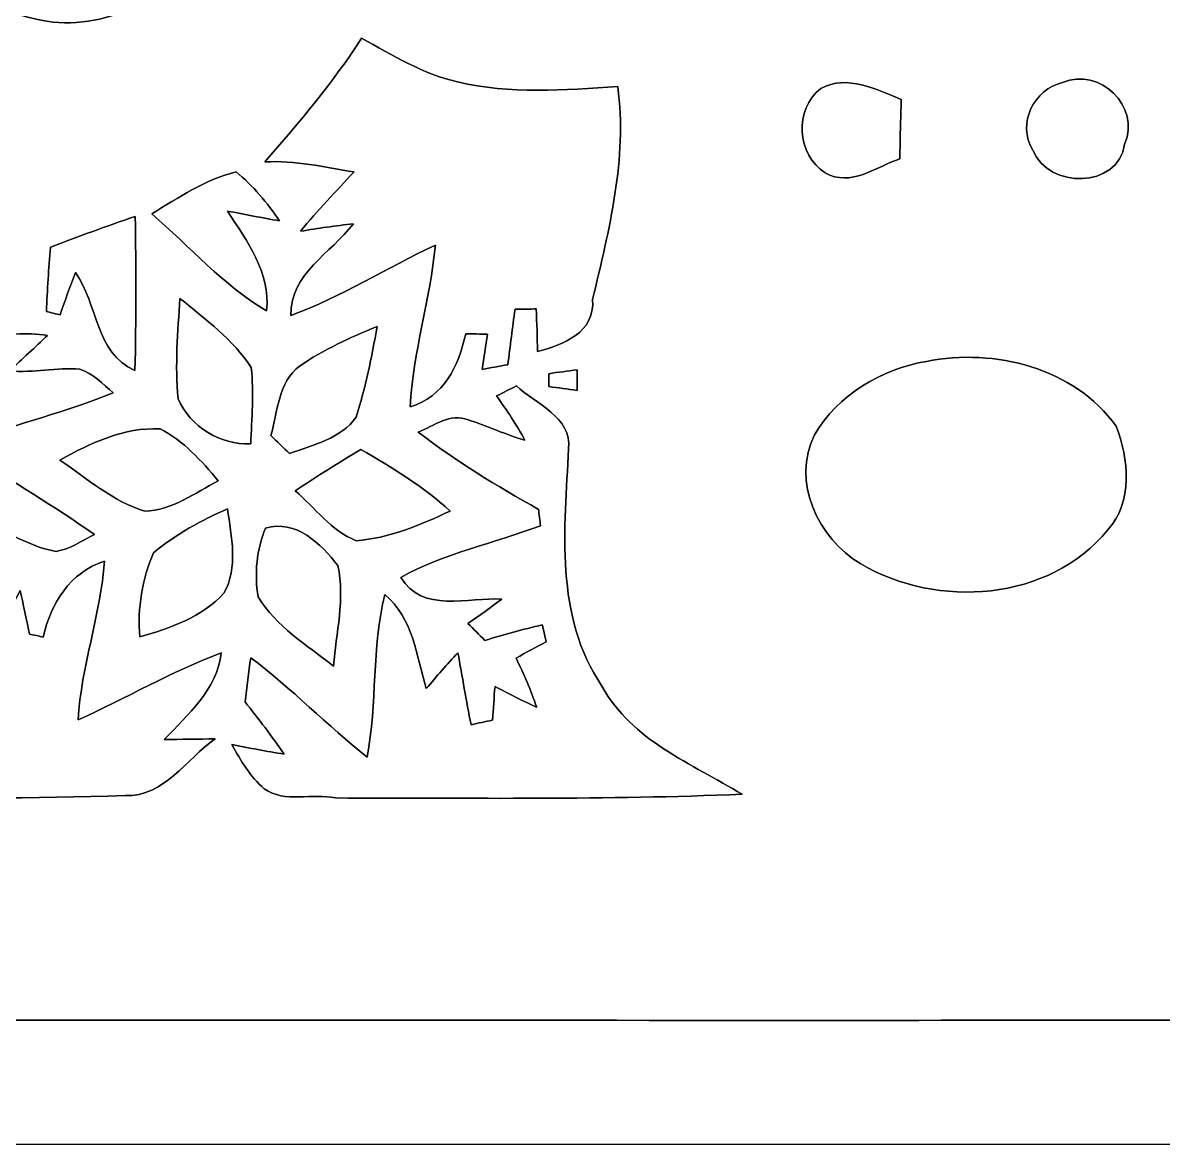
# Model space of a CAD drawing. Header units: centimetres. Extents: x -16.8 to 16.8, y -16.7 to 16.7.
# Drawn here: x 2.54 to 9.04, y -16.67 to -10.27 of the extents above; entities that cross this region are included whole.
import ezdxf

# ---------------------------------------------------------------- set-up
doc = ezdxf.new("R2010")
doc.units = ezdxf.units.CM
doc.header["$MEASUREMENT"] = 0
doc.layers.add('Layer 1', color=7, linetype='Continuous')

msp = doc.modelspace()

# ---------------------------------------------------------------- linework, layer by layer
at = {"layer": 'Layer 1', "color": 7}
for points, knots in [([(-16.77458, 16.66875), (-16.77458, 16.66875), (16.77458, 16.66875), (16.77458, 16.66875), (16.77458, 16.66875), (16.77458, 16.66875), (16.77458, -16.66875), (16.77458, -16.66875), (16.77458, -16.66875), (16.77458, -16.66875), (-16.77458, -16.66875), (-16.77458, -16.66875), (-16.77458, -16.66875), (-16.77458, -16.66875), (-16.77458, 16.66875), (-16.77458, 16.66875), (-16.77458, 16.66875), (-16.77458, 16.66875), (-16.77458, 16.66875), (-16.77458, 16.66875)], [0, 0, 0, 0, 0.1666667, 0.1666667, 0.1666667, 0.1666667, 0.3333333, 0.3333333, 0.3333333, 0.3333333, 0.5, 0.5, 0.5, 0.5, 0.6666667, 0.6666667, 0.6666667, 0.6666667, 1, 1, 1, 1]), ([(-16.06056, 15.74024), (-16.08032, 8.00664), (-16.06338, 0.2727), (-16.06903, -7.46125), (-16.06903, -7.46125), (-16.06162, -10.29264), (-16.0842, -13.12439), (-16.05774, -15.95543), (-16.05774, -15.95543), (-8.24159, -15.97342), (-0.42545, -15.9579), (7.39069, -15.96319), (7.39069, -15.96319), (10.10426, -15.95579), (12.81818, -15.97836), (15.53139, -15.95191), (15.53139, -15.95191), (15.5508, -8.21796), (15.53422, -0.48436), (15.53986, 7.24958), (15.53986, 7.24958), (15.53245, 10.08098), (15.55503, 12.91272), (15.52857, 15.74377), (15.52857, 15.74377), (5.41937, 15.76246), (-4.68983, 15.74518), (-14.79903, 15.75223), (-14.79903, 15.75223), (-15.21954, 15.75294), (-15.6404, 15.75223), (-16.06056, 15.74024)], [0, 0, 0, 0, 0.1111111, 0.1111111, 0.1111111, 0.1111111, 0.2222222, 0.2222222, 0.2222222, 0.2222222, 0.3333333, 0.3333333, 0.3333333, 0.3333333, 0.4444444, 0.4444444, 0.4444444, 0.4444444, 0.5555556, 0.5555556, 0.5555556, 0.5555556, 0.6666667, 0.6666667, 0.6666667, 0.6666667, 0.7777778, 0.7777778, 0.7777778, 0.7777778, 1, 1, 1, 1]), ([(-0.23954, -3.83399), (-0.09172, -4.04178), (0.00141, -4.28096), (0.11642, -4.50709), (0.11642, -4.50709), (0.38559, -5.04684), (0.64805, -5.59047), (0.93028, -6.12352), (0.93028, -6.12352), (1.33385, -6.10799), (1.73814, -6.08295), (2.14171, -6.11399), (2.14171, -6.11399), (2.19675, -5.92208), (2.25178, -5.73052), (2.29905, -5.53685), (2.29905, -5.53685), (2.6483, -5.54955), (3.01696, -5.44407), (3.3595, -5.52838), (3.3595, -5.52838), (3.46498, -5.7344), (3.50097, -5.97112), (3.57576, -6.19054), (3.57576, -6.19054), (3.68723, -6.16373), (3.79801, -6.13692), (3.91054, -6.11364), (3.91054, -6.11364), (3.93277, -6.31366), (3.91654, -6.52886), (4.00614, -6.71583), (4.00614, -6.71583), (4.13879, -7.0545), (4.39491, -7.3219), (4.566, -7.6394), (4.566, -7.6394), (4.64538, -7.78545), (4.66125, -7.99924), (4.5018, -8.0966), (4.5018, -8.0966), (4.19417, -8.28252), (3.73133, -8.35519), (3.64631, -8.77252), (3.64631, -8.77252), (3.36303, -8.77817), (3.03953, -8.75136), (2.80494, -8.94362), (2.80494, -8.94362), (2.58939, -9.05193), (2.54035, -9.31757), (2.58269, -9.53488), (2.58269, -9.53488), (2.76578, -9.43857), (2.92382, -9.26112), (3.15313, -9.29711), (3.15313, -9.29711), (3.34539, -9.34826), (3.47098, -9.5317), (3.5052, -9.71903), (3.5052, -9.71903), (3.4798, -10.09685), (3.05435, -10.30746), (2.71074, -10.27007), (2.71074, -10.27007), (2.18616, -10.20022), (1.76071, -9.80369), (1.50566, -9.35919), (1.50566, -9.35919), (1.16134, -8.79052), (0.9271, -8.16151), (0.72672, -7.53004), (0.72672, -7.53004), (0.87983, -7.55191), (1.02764, -7.59883), (1.17581, -7.64187), (1.17581, -7.64187), (1.18674, -7.62318), (1.20826, -7.58649), (1.21885, -7.56814), (1.21885, -7.56814), (0.81774, -7.00123), (0.49354, -6.38493), (0.12312, -5.79861), (0.12312, -5.79861), (-0.01552, -5.84059), (-0.15311, -5.88504), (-0.29281, -5.92243), (-0.29281, -5.92243), (-0.24553, -5.22711), (-0.28399, -4.52931), (-0.23954, -3.83399)], [0, 0, 0, 0, 0.0416667, 0.0416667, 0.0416667, 0.0416667, 0.0833333, 0.0833333, 0.0833333, 0.0833333, 0.125, 0.125, 0.125, 0.125, 0.1666667, 0.1666667, 0.1666667, 0.1666667, 0.2083333, 0.2083333, 0.2083333, 0.2083333, 0.25, 0.25, 0.25, 0.25, 0.2916667, 0.2916667, 0.2916667, 0.2916667, 0.3333333, 0.3333333, 0.3333333, 0.3333333, 0.375, 0.375, 0.375, 0.375, 0.4166667, 0.4166667, 0.4166667, 0.4166667, 0.4583333, 0.4583333, 0.4583333, 0.4583333, 0.5, 0.5, 0.5, 0.5, 0.5416667, 0.5416667, 0.5416667, 0.5416667, 0.5833333, 0.5833333, 0.5833333, 0.5833333, 0.625, 0.625, 0.625, 0.625, 0.6666667, 0.6666667, 0.6666667, 0.6666667, 0.7083333, 0.7083333, 0.7083333, 0.7083333, 0.75, 0.75, 0.75, 0.75, 0.7916667, 0.7916667, 0.7916667, 0.7916667, 0.8333333, 0.8333333, 0.8333333, 0.8333333, 0.875, 0.875, 0.875, 0.875, 0.9166667, 0.9166667, 0.9166667, 0.9166667, 1, 1, 1, 1]), ([(4.46864, -10.36285), (4.64467, -10.45739), (4.81789, -10.56746), (5.01579, -10.6112), (5.01579, -10.6112), (5.3146, -10.68317), (5.62469, -10.65671), (5.92843, -10.63837), (5.92843, -10.63837), (5.98346, -11.04794), (5.87904, -11.45575), (5.7852, -11.85192), (5.7852, -11.85192), (5.79861, -12.04489), (5.61587, -12.10804), (5.47158, -12.14967), (5.47158, -12.14967), (5.46947, -12.06818), (5.4677, -11.98739), (5.46312, -11.90625), (5.46312, -11.90625), (5.43313, -11.9066), (5.37281, -11.90696), (5.34282, -11.90731), (5.34282, -11.90731), (5.32871, -12.01244), (5.31495, -12.11756), (5.3019, -12.2241), (5.3019, -12.2241), (5.25286, -12.23292), (5.20382, -12.24174), (5.15479, -12.25056), (5.15479, -12.25056), (5.16572, -12.18353), (5.17666, -12.11651), (5.18548, -12.04948), (5.18548, -12.04948), (5.15479, -12.04912), (5.09305, -12.04877), (5.06201, -12.04842), (5.06201, -12.04842), (5.02003, -12.23327), (4.93854, -12.40684), (4.74451, -12.46399), (4.74451, -12.46399), (4.7625, -12.15178), (4.85951, -11.85228), (4.88879, -11.54148), (4.88879, -11.54148), (4.61222, -11.6713), (4.35292, -11.83781), (4.06506, -11.94364), (4.06506, -11.94364), (4.06224, -11.70164), (4.29295, -11.58946), (4.42172, -11.42083), (4.42172, -11.42083), (4.32082, -11.43106), (4.22063, -11.44693), (4.12044, -11.46281), (4.12044, -11.46281), (4.21534, -11.34428), (4.32294, -11.23703), (4.42524, -11.12485), (4.42524, -11.12485), (4.25626, -11.09733), (4.08834, -11.05711), (3.91654, -11.06805), (3.91654, -11.06805), (4.11268, -10.84262), (4.30601, -10.61402), (4.46864, -10.36285)], [0, 0, 0, 0, 0.0526316, 0.0526316, 0.0526316, 0.0526316, 0.1052632, 0.1052632, 0.1052632, 0.1052632, 0.1578947, 0.1578947, 0.1578947, 0.1578947, 0.2105263, 0.2105263, 0.2105263, 0.2105263, 0.2631579, 0.2631579, 0.2631579, 0.2631579, 0.3157895, 0.3157895, 0.3157895, 0.3157895, 0.3684211, 0.3684211, 0.3684211, 0.3684211, 0.4210526, 0.4210526, 0.4210526, 0.4210526, 0.4736842, 0.4736842, 0.4736842, 0.4736842, 0.5263158, 0.5263158, 0.5263158, 0.5263158, 0.5789474, 0.5789474, 0.5789474, 0.5789474, 0.6315789, 0.6315789, 0.6315789, 0.6315789, 0.6842105, 0.6842105, 0.6842105, 0.6842105, 0.7368421, 0.7368421, 0.7368421, 0.7368421, 0.7894737, 0.7894737, 0.7894737, 0.7894737, 0.8421053, 0.8421053, 0.8421053, 0.8421053, 0.8947368, 0.8947368, 0.8947368, 0.8947368, 1, 1, 1, 1]), ([(8.46349, -10.61473), (8.67481, -10.52513), (8.91081, -10.75126), (8.81733, -10.9668), (8.81733, -10.9668), (8.77993, -11.22186), (8.38412, -11.22292), (8.29381, -11.00137), (8.29381, -11.00137), (8.20244, -10.84404), (8.30121, -10.65389), (8.46349, -10.61473)], [0, 0, 0, 0, 0.25, 0.25, 0.25, 0.25, 0.5, 0.5, 0.5, 0.5, 1, 1, 1, 1]), ([(7.0866, -10.64895), (7.23336, -10.56746), (7.40339, -10.65424), (7.54415, -10.71174), (7.54415, -10.71174), (7.54027, -10.82393), (7.5378, -10.93646), (7.53604, -11.04935), (7.53604, -11.04935), (7.40269, -11.09662), (7.25417, -11.21339), (7.11059, -11.12943), (7.11059, -11.12943), (6.94831, -11.0303), (6.93208, -10.76537), (7.0866, -10.64895)], [0, 0, 0, 0, 0.2, 0.2, 0.2, 0.2, 0.4, 0.4, 0.4, 0.4, 0.6, 0.6, 0.6, 0.6, 1, 1, 1, 1]), ([(3.27342, -11.36403), (3.42477, -11.27019), (3.57858, -11.16753), (3.7532, -11.12485), (3.7532, -11.12485), (3.84986, -11.20281), (3.9303, -11.30088), (4.0005, -11.40354), (4.0005, -11.40354), (3.90102, -11.38731), (3.80259, -11.3665), (3.70381, -11.34816), (3.70381, -11.34816), (3.816, -11.52243), (3.94935, -11.69282), (3.92712, -11.91719), (3.92712, -11.91719), (3.67912, -11.77149), (3.48897, -11.5503), (3.27342, -11.36403)], [0, 0, 0, 0, 0.1666667, 0.1666667, 0.1666667, 0.1666667, 0.3333333, 0.3333333, 0.3333333, 0.3333333, 0.5, 0.5, 0.5, 0.5, 0.6666667, 0.6666667, 0.6666667, 0.6666667, 1, 1, 1, 1]), ([(2.69522, -11.55312), (2.85538, -11.49244), (3.01625, -11.43388), (3.17818, -11.37849), (3.17818, -11.37849), (3.18311, -11.67095), (3.18347, -11.96446), (3.17676, -12.25726), (3.17676, -12.25726), (2.94852, -12.15531), (2.96686, -11.8805), (2.8381, -11.69882), (2.8381, -11.69882), (2.80705, -11.77819), (2.77777, -11.85862), (2.75061, -11.93976), (2.75061, -11.93976), (2.73085, -11.93518), (2.69205, -11.92565), (2.67229, -11.92107), (2.67229, -11.92107), (2.67723, -11.7983), (2.68499, -11.67553), (2.69522, -11.55312)], [0, 0, 0, 0, 0.1428571, 0.1428571, 0.1428571, 0.1428571, 0.2857143, 0.2857143, 0.2857143, 0.2857143, 0.4285714, 0.4285714, 0.4285714, 0.4285714, 0.5714286, 0.5714286, 0.5714286, 0.5714286, 0.7142857, 0.7142857, 0.7142857, 0.7142857, 1, 1, 1, 1]), ([(2.20204, -11.938), (2.26025, -11.87979), (2.33856, -11.85298), (2.41441, -11.82723), (2.41441, -11.82723), (2.36926, -11.89143), (2.32022, -11.95246), (2.27083, -12.01349), (2.27083, -12.01349), (2.28141, -12.02796), (2.30258, -12.05653), (2.31316, -12.071), (2.31316, -12.071), (2.43381, -12.05089), (2.55658, -12.03713), (2.67829, -12.05689), (2.67829, -12.05689), (2.60738, -12.12497), (2.534, -12.19059), (2.4638, -12.25938), (2.4638, -12.25938), (2.59715, -12.27102), (2.73015, -12.23963), (2.86314, -12.2495), (2.86314, -12.2495), (2.93829, -12.27384), (2.99367, -12.33452), (3.05294, -12.38426), (3.05294, -12.38426), (2.78765, -12.48939), (2.51213, -12.56559), (2.23979, -12.64885), (2.23979, -12.64885), (2.24049, -12.67354), (2.24226, -12.72293), (2.24331, -12.74727), (2.24331, -12.74727), (2.48214, -12.88732), (2.7178, -13.03338), (2.94534, -13.19142), (2.94534, -13.19142), (2.87549, -13.22881), (2.80705, -13.27467), (2.72768, -13.28914), (2.72768, -13.28914), (2.59644, -13.26656), (2.48003, -13.19177), (2.3555, -13.14944), (2.3555, -13.14944), (2.39289, -13.24822), (2.44228, -13.3417), (2.48849, -13.43731), (2.48849, -13.43731), (2.34703, -13.39286), (2.21333, -13.33147), (2.07716, -13.27467), (2.07716, -13.27467), (2.06516, -13.29831), (2.04152, -13.34594), (2.02953, -13.36992), (2.02953, -13.36992), (2.07327, -13.40167), (2.11702, -13.43307), (2.16147, -13.46518), (2.16147, -13.46518), (2.10644, -13.54314), (2.05176, -13.62216), (2.01436, -13.71071), (2.01436, -13.71071), (2.09762, -13.71106), (2.18017, -13.6973), (2.26236, -13.68425), (2.26236, -13.68425), (2.26095, -13.75022), (2.2606, -13.81654), (2.26166, -13.88322), (2.26166, -13.88322), (2.28706, -13.8811), (2.33821, -13.87616), (2.36361, -13.87404), (2.36361, -13.87404), (2.40736, -13.74916), (2.45745, -13.62675), (2.52271, -13.51174), (2.52271, -13.51174), (2.53612, -13.57383), (2.56293, -13.69766), (2.57598, -13.75974), (2.57598, -13.75974), (2.59539, -13.76398), (2.63419, -13.7728), (2.65359, -13.77703), (2.65359, -13.77703), (2.69663, -13.583), (2.8067, -13.41014), (3.00249, -13.34347), (3.00249, -13.34347), (2.98168, -13.65003), (2.8702, -13.94248), (2.85256, -14.24905), (2.85256, -14.24905), (3.12667, -14.12593), (3.38667, -13.97247), (3.66889, -13.86734), (3.66889, -13.86734), (3.64314, -14.07971), (3.48051, -14.21624), (3.34327, -14.36123), (3.34327, -14.36123), (3.43994, -14.36088), (3.5366, -14.35841), (3.63326, -14.35735), (3.63326, -14.35735), (3.46992, -14.472), (3.34504, -14.68896), (3.12032, -14.68085), (3.12032, -14.68085), (2.07963, -14.71189), (1.03717, -14.69108), (-0.00388, -14.68543), (-0.00388, -14.68543), (-0.01341, -14.33548), (-0.03351, -13.98693), (-0.03246, -13.63698), (-0.03246, -13.63698), (-0.03528, -13.50963), (0.11712, -13.46376), (0.18979, -13.3858), (0.18979, -13.3858), (0.58208, -13.10322), (0.98249, -12.83088), (1.39594, -12.58041), (1.39594, -12.58041), (1.69228, -12.40296), (1.93816, -12.15743), (2.20204, -11.938)], [0, 0, 0, 0, 0.0285714, 0.0285714, 0.0285714, 0.0285714, 0.0571429, 0.0571429, 0.0571429, 0.0571429, 0.0857143, 0.0857143, 0.0857143, 0.0857143, 0.1142857, 0.1142857, 0.1142857, 0.1142857, 0.1428571, 0.1428571, 0.1428571, 0.1428571, 0.1714286, 0.1714286, 0.1714286, 0.1714286, 0.2, 0.2, 0.2, 0.2, 0.2285714, 0.2285714, 0.2285714, 0.2285714, 0.2571429, 0.2571429, 0.2571429, 0.2571429, 0.2857143, 0.2857143, 0.2857143, 0.2857143, 0.3142857, 0.3142857, 0.3142857, 0.3142857, 0.3428571, 0.3428571, 0.3428571, 0.3428571, 0.3714286, 0.3714286, 0.3714286, 0.3714286, 0.4, 0.4, 0.4, 0.4, 0.4285714, 0.4285714, 0.4285714, 0.4285714, 0.4571429, 0.4571429, 0.4571429, 0.4571429, 0.4857143, 0.4857143, 0.4857143, 0.4857143, 0.5142857, 0.5142857, 0.5142857, 0.5142857, 0.5428571, 0.5428571, 0.5428571, 0.5428571, 0.5714286, 0.5714286, 0.5714286, 0.5714286, 0.6, 0.6, 0.6, 0.6, 0.6285714, 0.6285714, 0.6285714, 0.6285714, 0.6571429, 0.6571429, 0.6571429, 0.6571429, 0.6857143, 0.6857143, 0.6857143, 0.6857143, 0.7142857, 0.7142857, 0.7142857, 0.7142857, 0.7428571, 0.7428571, 0.7428571, 0.7428571, 0.7714286, 0.7714286, 0.7714286, 0.7714286, 0.8, 0.8, 0.8, 0.8, 0.8285714, 0.8285714, 0.8285714, 0.8285714, 0.8571429, 0.8571429, 0.8571429, 0.8571429, 0.8857143, 0.8857143, 0.8857143, 0.8857143, 0.9142857, 0.9142857, 0.9142857, 0.9142857, 0.9428571, 0.9428571, 0.9428571, 0.9428571, 1, 1, 1, 1]), ([(3.43323, -11.84592), (3.57858, -11.96481), (3.73592, -12.08193), (3.83963, -12.24068), (3.83963, -12.24068), (3.8548, -12.38603), (3.8421, -12.52996), (3.83646, -12.67601), (3.83646, -12.67601), (3.66183, -12.68024), (3.4925, -12.5797), (3.42265, -12.41848), (3.42265, -12.41848), (3.40431, -12.22693), (3.42053, -12.03572), (3.43323, -11.84592)], [0, 0, 0, 0, 0.2, 0.2, 0.2, 0.2, 0.4, 0.4, 0.4, 0.4, 0.6, 0.6, 0.6, 0.6, 1, 1, 1, 1]), ([(4.1148, -12.23222), (4.25132, -12.13873), (4.40337, -12.06853), (4.55648, -12.00679), (4.55648, -12.00679), (4.52684, -12.18106), (4.48945, -12.35357), (4.4383, -12.52291), (4.4383, -12.52291), (4.35116, -12.64567), (4.19135, -12.68024), (4.058, -12.73104), (4.058, -12.73104), (4.02237, -12.69612), (3.98709, -12.6619), (3.95182, -12.62803), (3.95182, -12.62803), (3.99097, -12.49504), (3.99168, -12.32288), (4.1148, -12.23222)], [0, 0, 0, 0, 0.1666667, 0.1666667, 0.1666667, 0.1666667, 0.3333333, 0.3333333, 0.3333333, 0.3333333, 0.5, 0.5, 0.5, 0.5, 0.6666667, 0.6666667, 0.6666667, 0.6666667, 1, 1, 1, 1]), ([(7.68773, -12.20505), (8.07755, -12.12815), (8.52981, -12.24068), (8.76864, -12.57476), (8.76864, -12.57476), (8.84132, -12.75962), (8.86601, -13.00727), (8.72067, -13.16637), (8.72067, -13.16637), (8.38835, -13.57454), (7.74982, -13.61757), (7.31308, -13.35934), (7.31308, -13.35934), (7.06967, -13.21506), (6.91727, -12.88874), (7.04956, -12.62309), (7.04956, -12.62309), (7.1822, -12.39732), (7.43232, -12.24774), (7.68773, -12.20505)], [0, 0, 0, 0, 0.1666667, 0.1666667, 0.1666667, 0.1666667, 0.3333333, 0.3333333, 0.3333333, 0.3333333, 0.5, 0.5, 0.5, 0.5, 0.6666667, 0.6666667, 0.6666667, 0.6666667, 1, 1, 1, 1]), ([(5.53508, -12.27526), (5.58835, -12.26714), (5.64233, -12.26009), (5.6963, -12.25338), (5.6963, -12.25338), (5.6963, -12.28266), (5.6963, -12.34123), (5.6963, -12.37051), (5.6963, -12.37051), (5.64233, -12.3631), (5.58835, -12.35604), (5.53508, -12.34863), (5.53508, -12.34863), (5.53508, -12.33029), (5.53508, -12.2936), (5.53508, -12.27526)], [0, 0, 0, 0, 0.2, 0.2, 0.2, 0.2, 0.4, 0.4, 0.4, 0.4, 0.6, 0.6, 0.6, 0.6, 1, 1, 1, 1]), ([(5.23804, -12.40226), (5.27579, -12.3825), (5.31354, -12.36345), (5.35129, -12.34475), (5.35129, -12.34475), (5.45818, -12.446), (5.66843, -12.52149), (5.64832, -12.70388), (5.64832, -12.70388), (5.62469, -13.15508), (5.56789, -13.66238), (5.83847, -14.05714), (5.83847, -14.05714), (6.00922, -14.36934), (6.34929, -14.49811), (6.63681, -14.67344), (6.63681, -14.67344), (5.86493, -14.70519), (5.09235, -14.69531), (4.32047, -14.69461), (4.32047, -14.69461), (4.19029, -14.66427), (4.02908, -14.72671), (3.91407, -14.64169), (3.91407, -14.64169), (3.83328, -14.57396), (3.78001, -14.48047), (3.72851, -14.39051), (3.72851, -14.39051), (3.82764, -14.40921), (3.92677, -14.42896), (4.02696, -14.44413), (4.02696, -14.44413), (3.95676, -14.34183), (3.88056, -14.24376), (3.80436, -14.14674), (3.80436, -14.14674), (3.81388, -14.06243), (3.82482, -13.97882), (3.83646, -13.89556), (3.83646, -13.89556), (4.07035, -14.06913), (4.27143, -14.28186), (4.50074, -14.46142), (4.50074, -14.46142), (4.55718, -14.15486), (4.52649, -13.83771), (4.60057, -13.53432), (4.60057, -13.53432), (4.76215, -13.66802), (4.78084, -13.8811), (4.83694, -14.07089), (4.83694, -14.07089), (4.89656, -14.0021), (4.95406, -13.93155), (5.01756, -13.86628), (5.01756, -13.86628), (5.04155, -14.0014), (5.06554, -14.14039), (5.09199, -14.27656), (5.09199, -14.27656), (5.13292, -14.26774), (5.17384, -14.25893), (5.21547, -14.25081), (5.21547, -14.25081), (5.21899, -14.18625), (5.22323, -14.12205), (5.22887, -14.05819), (5.22887, -14.05819), (5.30684, -14.09982), (5.38551, -14.14039), (5.46629, -14.17708), (5.46629, -14.17708), (5.43348, -14.08112), (5.39397, -13.98764), (5.34882, -13.89733), (5.34882, -13.89733), (5.40561, -13.86522), (5.46276, -13.83418), (5.52027, -13.80349), (5.52027, -13.80349), (5.51462, -13.7795), (5.50369, -13.73152), (5.49839, -13.70753), (5.49839, -13.70753), (5.38833, -13.73329), (5.27932, -13.76327), (5.17102, -13.79643), (5.17102, -13.79643), (5.13856, -13.76362), (5.10646, -13.73117), (5.07436, -13.69907), (5.07436, -13.69907), (5.13997, -13.65462), (5.20453, -13.60876), (5.26732, -13.56007), (5.26732, -13.56007), (5.08212, -13.54914), (4.80977, -13.64297), (4.6923, -13.4366), (4.6923, -13.4366), (4.94065, -13.29902), (5.22393, -13.24187), (5.48781, -13.14203), (5.48781, -13.14203), (5.48499, -13.11875), (5.4797, -13.07218), (5.47687, -13.0489), (5.47687, -13.0489), (5.23981, -12.91555), (5.00592, -12.77549), (4.79143, -12.60828), (4.79143, -12.60828), (4.88068, -12.57265), (4.97558, -12.49751), (5.07647, -12.53807), (5.07647, -12.53807), (5.18442, -12.57547), (5.28955, -12.62204), (5.39962, -12.6552), (5.39962, -12.6552), (5.35164, -12.567), (5.29625, -12.48375), (5.23804, -12.40226)], [0, 0, 0, 0, 0.03125, 0.03125, 0.03125, 0.03125, 0.0625, 0.0625, 0.0625, 0.0625, 0.09375, 0.09375, 0.09375, 0.09375, 0.125, 0.125, 0.125, 0.125, 0.15625, 0.15625, 0.15625, 0.15625, 0.1875, 0.1875, 0.1875, 0.1875, 0.21875, 0.21875, 0.21875, 0.21875, 0.25, 0.25, 0.25, 0.25, 0.28125, 0.28125, 0.28125, 0.28125, 0.3125, 0.3125, 0.3125, 0.3125, 0.34375, 0.34375, 0.34375, 0.34375, 0.375, 0.375, 0.375, 0.375, 0.40625, 0.40625, 0.40625, 0.40625, 0.4375, 0.4375, 0.4375, 0.4375, 0.46875, 0.46875, 0.46875, 0.46875, 0.5, 0.5, 0.5, 0.5, 0.53125, 0.53125, 0.53125, 0.53125, 0.5625, 0.5625, 0.5625, 0.5625, 0.59375, 0.59375, 0.59375, 0.59375, 0.625, 0.625, 0.625, 0.625, 0.65625, 0.65625, 0.65625, 0.65625, 0.6875, 0.6875, 0.6875, 0.6875, 0.71875, 0.71875, 0.71875, 0.71875, 0.75, 0.75, 0.75, 0.75, 0.78125, 0.78125, 0.78125, 0.78125, 0.8125, 0.8125, 0.8125, 0.8125, 0.84375, 0.84375, 0.84375, 0.84375, 0.875, 0.875, 0.875, 0.875, 0.90625, 0.90625, 0.90625, 0.90625, 0.9375, 0.9375, 0.9375, 0.9375, 1, 1, 1, 1]), ([(2.74884, -12.76773), (2.92417, -12.66966), (3.11467, -12.58076), (3.32105, -12.58958), (3.32105, -12.58958), (3.45299, -12.65802), (3.556, -12.77267), (3.65125, -12.88556), (3.65125, -12.88556), (3.51966, -12.95682), (3.38702, -13.05313), (3.23321, -13.05948), (3.23321, -13.05948), (3.05188, -13.00339), (2.90371, -12.87357), (2.74884, -12.76773)], [0, 0, 0, 0, 0.2, 0.2, 0.2, 0.2, 0.4, 0.4, 0.4, 0.4, 0.6, 0.6, 0.6, 0.6, 1, 1, 1, 1]), ([(4.09011, -12.94236), (4.21287, -12.86087), (4.33846, -12.78361), (4.4644, -12.7067), (4.4644, -12.7067), (4.6422, -12.81077), (4.82, -12.91908), (4.97381, -13.05842), (4.97381, -13.05842), (4.80413, -13.13674), (4.62492, -13.21435), (4.43724, -13.2274), (4.43724, -13.2274), (4.29613, -13.17096), (4.20158, -13.04008), (4.09011, -12.94236)], [0, 0, 0, 0, 0.2, 0.2, 0.2, 0.2, 0.4, 0.4, 0.4, 0.4, 0.6, 0.6, 0.6, 0.6, 1, 1, 1, 1]), ([(3.28224, -13.29619), (3.40889, -13.19107), (3.55459, -13.11204), (3.70452, -13.04572), (3.70452, -13.04572), (3.72639, -13.20236), (3.76626, -13.38262), (3.68371, -13.52621), (3.68371, -13.52621), (3.56164, -13.66273), (3.37573, -13.72764), (3.20393, -13.77562), (3.20393, -13.77562), (3.18946, -13.61299), (3.21945, -13.44612), (3.28224, -13.29619)], [0, 0, 0, 0, 0.2, 0.2, 0.2, 0.2, 0.4, 0.4, 0.4, 0.4, 0.6, 0.6, 0.6, 0.6, 1, 1, 1, 1]), ([(3.92042, -13.15614), (4.09504, -13.10534), (4.23616, -13.24398), (4.33352, -13.36957), (4.33352, -13.36957), (4.37444, -13.55866), (4.32294, -13.75269), (4.30883, -13.94319), (4.30883, -13.94319), (4.15819, -13.82183), (3.97969, -13.71776), (3.87879, -13.54772), (3.87879, -13.54772), (3.85692, -13.41543), (3.86962, -13.27926), (3.92042, -13.15614)], [0, 0, 0, 0, 0.2, 0.2, 0.2, 0.2, 0.4, 0.4, 0.4, 0.4, 0.6, 0.6, 0.6, 0.6, 1, 1, 1, 1])]:
    msp.add_open_spline(points, degree=3, knots=knots, dxfattribs=at)
at = {"layer": 'Layer 1', "color": 250}
for points, knots in [([(-16.06056, 15.74024), (-15.6404, 15.75223), (-15.21954, 15.75294), (-14.79903, 15.75223), (-14.79903, 15.75223), (-4.68983, 15.74518), (5.41937, 15.76246), (15.52857, 15.74377), (15.52857, 15.74377), (15.55503, 12.91272), (15.53245, 10.08098), (15.53986, 7.24958), (15.53986, 7.24958), (15.53422, -0.48436), (15.5508, -8.21796), (15.53139, -15.95191), (15.53139, -15.95191), (12.81818, -15.97836), (10.10426, -15.95579), (7.39069, -15.96319), (7.39069, -15.96319), (-0.42545, -15.9579), (-8.24159, -15.97342), (-16.05774, -15.95543), (-16.05774, -15.95543), (-16.0842, -13.12439), (-16.06162, -10.29264), (-16.06903, -7.46125), (-16.06903, -7.46125), (-16.06338, 0.2727), (-16.08032, 8.00664), (-16.06056, 15.74024), (-16.06056, 15.74024), (-16.06056, 15.74024), (-16.06056, 15.74024), (-16.06056, 15.74024)], [0, 0, 0, 0, 0.1, 0.1, 0.1, 0.1, 0.2, 0.2, 0.2, 0.2, 0.3, 0.3, 0.3, 0.3, 0.4, 0.4, 0.4, 0.4, 0.5, 0.5, 0.5, 0.5, 0.6, 0.6, 0.6, 0.6, 0.7, 0.7, 0.7, 0.7, 0.8, 0.8, 0.8, 0.8, 1, 1, 1, 1]), ([(-0.23954, -3.83399), (-0.28399, -4.52931), (-0.24553, -5.22711), (-0.29281, -5.92243), (-0.29281, -5.92243), (-0.15311, -5.88504), (-0.01552, -5.84059), (0.12312, -5.79861), (0.12312, -5.79861), (0.49354, -6.38493), (0.81774, -7.00123), (1.21885, -7.56814), (1.21885, -7.56814), (1.20826, -7.58649), (1.18674, -7.62318), (1.17581, -7.64187), (1.17581, -7.64187), (1.02764, -7.59883), (0.87983, -7.55191), (0.72672, -7.53004), (0.72672, -7.53004), (0.9271, -8.16151), (1.16134, -8.79052), (1.50566, -9.35919), (1.50566, -9.35919), (1.76071, -9.80369), (2.18616, -10.20022), (2.71074, -10.27007), (2.71074, -10.27007), (3.05435, -10.30746), (3.4798, -10.09685), (3.5052, -9.71903), (3.5052, -9.71903), (3.47098, -9.5317), (3.34539, -9.34826), (3.15313, -9.29711), (3.15313, -9.29711), (2.92382, -9.26112), (2.76578, -9.43857), (2.58269, -9.53488), (2.58269, -9.53488), (2.54035, -9.31757), (2.58939, -9.05193), (2.80494, -8.94362), (2.80494, -8.94362), (3.03953, -8.75136), (3.36303, -8.77817), (3.64631, -8.77252), (3.64631, -8.77252), (3.73133, -8.35519), (4.19417, -8.28252), (4.5018, -8.0966), (4.5018, -8.0966), (4.66125, -7.99924), (4.64538, -7.78545), (4.566, -7.6394), (4.566, -7.6394), (4.39491, -7.3219), (4.13879, -7.0545), (4.00614, -6.71583), (4.00614, -6.71583), (3.91654, -6.52886), (3.93277, -6.31366), (3.91054, -6.11364), (3.91054, -6.11364), (3.79801, -6.13692), (3.68723, -6.16373), (3.57576, -6.19054), (3.57576, -6.19054), (3.50097, -5.97112), (3.46498, -5.7344), (3.3595, -5.52838), (3.3595, -5.52838), (3.01696, -5.44407), (2.6483, -5.54955), (2.29905, -5.53685), (2.29905, -5.53685), (2.25178, -5.73052), (2.19675, -5.92208), (2.14171, -6.11399), (2.14171, -6.11399), (1.73814, -6.08295), (1.33385, -6.10799), (0.93028, -6.12352), (0.93028, -6.12352), (0.64805, -5.59047), (0.38559, -5.04684), (0.11642, -4.50709), (0.11642, -4.50709), (0.00141, -4.28096), (-0.09172, -4.04178), (-0.23954, -3.83399), (-0.23954, -3.83399), (-0.23954, -3.83399), (-0.23954, -3.83399), (-0.23954, -3.83399)], [0, 0, 0, 0, 0.04, 0.04, 0.04, 0.04, 0.08, 0.08, 0.08, 0.08, 0.12, 0.12, 0.12, 0.12, 0.16, 0.16, 0.16, 0.16, 0.2, 0.2, 0.2, 0.2, 0.24, 0.24, 0.24, 0.24, 0.28, 0.28, 0.28, 0.28, 0.32, 0.32, 0.32, 0.32, 0.36, 0.36, 0.36, 0.36, 0.4, 0.4, 0.4, 0.4, 0.44, 0.44, 0.44, 0.44, 0.48, 0.48, 0.48, 0.48, 0.52, 0.52, 0.52, 0.52, 0.56, 0.56, 0.56, 0.56, 0.6, 0.6, 0.6, 0.6, 0.64, 0.64, 0.64, 0.64, 0.68, 0.68, 0.68, 0.68, 0.72, 0.72, 0.72, 0.72, 0.76, 0.76, 0.76, 0.76, 0.8, 0.8, 0.8, 0.8, 0.84, 0.84, 0.84, 0.84, 0.88, 0.88, 0.88, 0.88, 0.92, 0.92, 0.92, 0.92, 1, 1, 1, 1]), ([(4.46864, -10.36285), (4.30601, -10.61402), (4.11268, -10.84262), (3.91654, -11.06805), (3.91654, -11.06805), (4.08834, -11.05711), (4.25626, -11.09733), (4.42524, -11.12485), (4.42524, -11.12485), (4.32294, -11.23703), (4.21534, -11.34428), (4.12044, -11.46281), (4.12044, -11.46281), (4.22063, -11.44693), (4.32082, -11.43106), (4.42172, -11.42083), (4.42172, -11.42083), (4.29295, -11.58946), (4.06224, -11.70164), (4.06506, -11.94364), (4.06506, -11.94364), (4.35292, -11.83781), (4.61222, -11.6713), (4.88879, -11.54148), (4.88879, -11.54148), (4.85951, -11.85228), (4.7625, -12.15178), (4.74451, -12.46399), (4.74451, -12.46399), (4.93854, -12.40684), (5.02003, -12.23327), (5.06201, -12.04842), (5.06201, -12.04842), (5.09305, -12.04877), (5.15479, -12.04912), (5.18548, -12.04948), (5.18548, -12.04948), (5.17666, -12.11651), (5.16572, -12.18353), (5.15479, -12.25056), (5.15479, -12.25056), (5.20382, -12.24174), (5.25286, -12.23292), (5.3019, -12.2241), (5.3019, -12.2241), (5.31495, -12.11756), (5.32871, -12.01244), (5.34282, -11.90731), (5.34282, -11.90731), (5.37281, -11.90696), (5.43313, -11.9066), (5.46312, -11.90625), (5.46312, -11.90625), (5.4677, -11.98739), (5.46947, -12.06818), (5.47158, -12.14967), (5.47158, -12.14967), (5.61587, -12.10804), (5.79861, -12.04489), (5.7852, -11.85192), (5.7852, -11.85192), (5.87904, -11.45575), (5.98346, -11.04794), (5.92843, -10.63837), (5.92843, -10.63837), (5.62469, -10.65671), (5.3146, -10.68317), (5.01579, -10.6112), (5.01579, -10.6112), (4.81789, -10.56746), (4.64467, -10.45739), (4.46864, -10.36285), (4.46864, -10.36285), (4.46864, -10.36285), (4.46864, -10.36285), (4.46864, -10.36285)], [0, 0, 0, 0, 0.05, 0.05, 0.05, 0.05, 0.1, 0.1, 0.1, 0.1, 0.15, 0.15, 0.15, 0.15, 0.2, 0.2, 0.2, 0.2, 0.25, 0.25, 0.25, 0.25, 0.3, 0.3, 0.3, 0.3, 0.35, 0.35, 0.35, 0.35, 0.4, 0.4, 0.4, 0.4, 0.45, 0.45, 0.45, 0.45, 0.5, 0.5, 0.5, 0.5, 0.55, 0.55, 0.55, 0.55, 0.6, 0.6, 0.6, 0.6, 0.65, 0.65, 0.65, 0.65, 0.7, 0.7, 0.7, 0.7, 0.75, 0.75, 0.75, 0.75, 0.8, 0.8, 0.8, 0.8, 0.85, 0.85, 0.85, 0.85, 0.9, 0.9, 0.9, 0.9, 1, 1, 1, 1]), ([(8.46349, -10.61473), (8.30121, -10.65389), (8.20244, -10.84404), (8.29381, -11.00137), (8.29381, -11.00137), (8.38412, -11.22292), (8.77993, -11.22186), (8.81733, -10.9668), (8.81733, -10.9668), (8.91081, -10.75126), (8.67481, -10.52513), (8.46349, -10.61473), (8.46349, -10.61473), (8.46349, -10.61473), (8.46349, -10.61473), (8.46349, -10.61473)], [0, 0, 0, 0, 0.2, 0.2, 0.2, 0.2, 0.4, 0.4, 0.4, 0.4, 0.6, 0.6, 0.6, 0.6, 1, 1, 1, 1]), ([(7.0866, -10.64895), (6.93208, -10.76537), (6.94831, -11.0303), (7.11059, -11.12943), (7.11059, -11.12943), (7.25417, -11.21339), (7.40269, -11.09662), (7.53604, -11.04935), (7.53604, -11.04935), (7.5378, -10.93646), (7.54027, -10.82393), (7.54415, -10.71174), (7.54415, -10.71174), (7.40339, -10.65424), (7.23336, -10.56746), (7.0866, -10.64895), (7.0866, -10.64895), (7.0866, -10.64895), (7.0866, -10.64895), (7.0866, -10.64895)], [0, 0, 0, 0, 0.1666667, 0.1666667, 0.1666667, 0.1666667, 0.3333333, 0.3333333, 0.3333333, 0.3333333, 0.5, 0.5, 0.5, 0.5, 0.6666667, 0.6666667, 0.6666667, 0.6666667, 1, 1, 1, 1]), ([(3.27342, -11.36403), (3.48897, -11.5503), (3.67912, -11.77149), (3.92712, -11.91719), (3.92712, -11.91719), (3.94935, -11.69282), (3.816, -11.52243), (3.70381, -11.34816), (3.70381, -11.34816), (3.80259, -11.3665), (3.90102, -11.38731), (4.0005, -11.40354), (4.0005, -11.40354), (3.9303, -11.30088), (3.84986, -11.20281), (3.7532, -11.12485), (3.7532, -11.12485), (3.57858, -11.16753), (3.42477, -11.27019), (3.27342, -11.36403), (3.27342, -11.36403), (3.27342, -11.36403), (3.27342, -11.36403), (3.27342, -11.36403)], [0, 0, 0, 0, 0.1428571, 0.1428571, 0.1428571, 0.1428571, 0.2857143, 0.2857143, 0.2857143, 0.2857143, 0.4285714, 0.4285714, 0.4285714, 0.4285714, 0.5714286, 0.5714286, 0.5714286, 0.5714286, 0.7142857, 0.7142857, 0.7142857, 0.7142857, 1, 1, 1, 1]), ([(2.69522, -11.55312), (2.68499, -11.67553), (2.67723, -11.7983), (2.67229, -11.92107), (2.67229, -11.92107), (2.69205, -11.92565), (2.73085, -11.93518), (2.75061, -11.93976), (2.75061, -11.93976), (2.77777, -11.85862), (2.80705, -11.77819), (2.8381, -11.69882), (2.8381, -11.69882), (2.96686, -11.8805), (2.94852, -12.15531), (3.17676, -12.25726), (3.17676, -12.25726), (3.18347, -11.96446), (3.18311, -11.67095), (3.17818, -11.37849), (3.17818, -11.37849), (3.01625, -11.43388), (2.85538, -11.49244), (2.69522, -11.55312), (2.69522, -11.55312), (2.69522, -11.55312), (2.69522, -11.55312), (2.69522, -11.55312)], [0, 0, 0, 0, 0.125, 0.125, 0.125, 0.125, 0.25, 0.25, 0.25, 0.25, 0.375, 0.375, 0.375, 0.375, 0.5, 0.5, 0.5, 0.5, 0.625, 0.625, 0.625, 0.625, 0.75, 0.75, 0.75, 0.75, 1, 1, 1, 1]), ([(2.20204, -11.938), (1.93816, -12.15743), (1.69228, -12.40296), (1.39594, -12.58041), (1.39594, -12.58041), (0.98249, -12.83088), (0.58208, -13.10322), (0.18979, -13.3858), (0.18979, -13.3858), (0.11712, -13.46376), (-0.03528, -13.50963), (-0.03246, -13.63698), (-0.03246, -13.63698), (-0.03351, -13.98693), (-0.01341, -14.33548), (-0.00388, -14.68543), (-0.00388, -14.68543), (1.03717, -14.69108), (2.07963, -14.71189), (3.12032, -14.68085), (3.12032, -14.68085), (3.34504, -14.68896), (3.46992, -14.472), (3.63326, -14.35735), (3.63326, -14.35735), (3.5366, -14.35841), (3.43994, -14.36088), (3.34327, -14.36123), (3.34327, -14.36123), (3.48051, -14.21624), (3.64314, -14.07971), (3.66889, -13.86734), (3.66889, -13.86734), (3.38667, -13.97247), (3.12667, -14.12593), (2.85256, -14.24905), (2.85256, -14.24905), (2.8702, -13.94248), (2.98168, -13.65003), (3.00249, -13.34347), (3.00249, -13.34347), (2.8067, -13.41014), (2.69663, -13.583), (2.65359, -13.77703), (2.65359, -13.77703), (2.63419, -13.7728), (2.59539, -13.76398), (2.57598, -13.75974), (2.57598, -13.75974), (2.56293, -13.69766), (2.53612, -13.57383), (2.52271, -13.51174), (2.52271, -13.51174), (2.45745, -13.62675), (2.40736, -13.74916), (2.36361, -13.87404), (2.36361, -13.87404), (2.33821, -13.87616), (2.28706, -13.8811), (2.26166, -13.88322), (2.26166, -13.88322), (2.2606, -13.81654), (2.26095, -13.75022), (2.26236, -13.68425), (2.26236, -13.68425), (2.18017, -13.6973), (2.09762, -13.71106), (2.01436, -13.71071), (2.01436, -13.71071), (2.05176, -13.62216), (2.10644, -13.54314), (2.16147, -13.46518), (2.16147, -13.46518), (2.11702, -13.43307), (2.07327, -13.40167), (2.02953, -13.36992), (2.02953, -13.36992), (2.04152, -13.34594), (2.06516, -13.29831), (2.07716, -13.27467), (2.07716, -13.27467), (2.21333, -13.33147), (2.34703, -13.39286), (2.48849, -13.43731), (2.48849, -13.43731), (2.44228, -13.3417), (2.39289, -13.24822), (2.3555, -13.14944), (2.3555, -13.14944), (2.48003, -13.19177), (2.59644, -13.26656), (2.72768, -13.28914), (2.72768, -13.28914), (2.80705, -13.27467), (2.87549, -13.22881), (2.94534, -13.19142), (2.94534, -13.19142), (2.7178, -13.03338), (2.48214, -12.88732), (2.24331, -12.74727), (2.24331, -12.74727), (2.24226, -12.72293), (2.24049, -12.67354), (2.23979, -12.64885), (2.23979, -12.64885), (2.51213, -12.56559), (2.78765, -12.48939), (3.05294, -12.38426), (3.05294, -12.38426), (2.99367, -12.33452), (2.93829, -12.27384), (2.86314, -12.2495), (2.86314, -12.2495), (2.73015, -12.23963), (2.59715, -12.27102), (2.4638, -12.25938), (2.4638, -12.25938), (2.534, -12.19059), (2.60738, -12.12497), (2.67829, -12.05689), (2.67829, -12.05689), (2.55658, -12.03713), (2.43381, -12.05089), (2.31316, -12.071), (2.31316, -12.071), (2.30258, -12.05653), (2.28141, -12.02796), (2.27083, -12.01349), (2.27083, -12.01349), (2.32022, -11.95246), (2.36926, -11.89143), (2.41441, -11.82723), (2.41441, -11.82723), (2.33856, -11.85298), (2.26025, -11.87979), (2.20204, -11.938), (2.20204, -11.938), (2.20204, -11.938), (2.20204, -11.938), (2.20204, -11.938)], [0, 0, 0, 0, 0.0277778, 0.0277778, 0.0277778, 0.0277778, 0.0555556, 0.0555556, 0.0555556, 0.0555556, 0.0833333, 0.0833333, 0.0833333, 0.0833333, 0.1111111, 0.1111111, 0.1111111, 0.1111111, 0.1388889, 0.1388889, 0.1388889, 0.1388889, 0.1666667, 0.1666667, 0.1666667, 0.1666667, 0.1944444, 0.1944444, 0.1944444, 0.1944444, 0.2222222, 0.2222222, 0.2222222, 0.2222222, 0.25, 0.25, 0.25, 0.25, 0.2777778, 0.2777778, 0.2777778, 0.2777778, 0.3055556, 0.3055556, 0.3055556, 0.3055556, 0.3333333, 0.3333333, 0.3333333, 0.3333333, 0.3611111, 0.3611111, 0.3611111, 0.3611111, 0.3888889, 0.3888889, 0.3888889, 0.3888889, 0.4166667, 0.4166667, 0.4166667, 0.4166667, 0.4444444, 0.4444444, 0.4444444, 0.4444444, 0.4722222, 0.4722222, 0.4722222, 0.4722222, 0.5, 0.5, 0.5, 0.5, 0.5277778, 0.5277778, 0.5277778, 0.5277778, 0.5555556, 0.5555556, 0.5555556, 0.5555556, 0.5833333, 0.5833333, 0.5833333, 0.5833333, 0.6111111, 0.6111111, 0.6111111, 0.6111111, 0.6388889, 0.6388889, 0.6388889, 0.6388889, 0.6666667, 0.6666667, 0.6666667, 0.6666667, 0.6944444, 0.6944444, 0.6944444, 0.6944444, 0.7222222, 0.7222222, 0.7222222, 0.7222222, 0.75, 0.75, 0.75, 0.75, 0.7777778, 0.7777778, 0.7777778, 0.7777778, 0.8055556, 0.8055556, 0.8055556, 0.8055556, 0.8333333, 0.8333333, 0.8333333, 0.8333333, 0.8611111, 0.8611111, 0.8611111, 0.8611111, 0.8888889, 0.8888889, 0.8888889, 0.8888889, 0.9166667, 0.9166667, 0.9166667, 0.9166667, 0.9444444, 0.9444444, 0.9444444, 0.9444444, 1, 1, 1, 1]), ([(3.43323, -11.84592), (3.42053, -12.03572), (3.40431, -12.22693), (3.42265, -12.41848), (3.42265, -12.41848), (3.4925, -12.5797), (3.66183, -12.68024), (3.83646, -12.67601), (3.83646, -12.67601), (3.8421, -12.52996), (3.8548, -12.38603), (3.83963, -12.24068), (3.83963, -12.24068), (3.73592, -12.08193), (3.57858, -11.96481), (3.43323, -11.84592), (3.43323, -11.84592), (3.43323, -11.84592), (3.43323, -11.84592), (3.43323, -11.84592)], [0, 0, 0, 0, 0.1666667, 0.1666667, 0.1666667, 0.1666667, 0.3333333, 0.3333333, 0.3333333, 0.3333333, 0.5, 0.5, 0.5, 0.5, 0.6666667, 0.6666667, 0.6666667, 0.6666667, 1, 1, 1, 1]), ([(4.1148, -12.23222), (3.99168, -12.32288), (3.99097, -12.49504), (3.95182, -12.62803), (3.95182, -12.62803), (3.98709, -12.6619), (4.02237, -12.69612), (4.058, -12.73104), (4.058, -12.73104), (4.19135, -12.68024), (4.35116, -12.64567), (4.4383, -12.52291), (4.4383, -12.52291), (4.48945, -12.35357), (4.52684, -12.18106), (4.55648, -12.00679), (4.55648, -12.00679), (4.40337, -12.06853), (4.25132, -12.13873), (4.1148, -12.23222), (4.1148, -12.23222), (4.1148, -12.23222), (4.1148, -12.23222), (4.1148, -12.23222)], [0, 0, 0, 0, 0.1428571, 0.1428571, 0.1428571, 0.1428571, 0.2857143, 0.2857143, 0.2857143, 0.2857143, 0.4285714, 0.4285714, 0.4285714, 0.4285714, 0.5714286, 0.5714286, 0.5714286, 0.5714286, 0.7142857, 0.7142857, 0.7142857, 0.7142857, 1, 1, 1, 1]), ([(7.68773, -12.20505), (7.43232, -12.24774), (7.1822, -12.39732), (7.04956, -12.62309), (7.04956, -12.62309), (6.91727, -12.88874), (7.06967, -13.21506), (7.31308, -13.35934), (7.31308, -13.35934), (7.74982, -13.61757), (8.38835, -13.57454), (8.72067, -13.16637), (8.72067, -13.16637), (8.86601, -13.00727), (8.84132, -12.75962), (8.76864, -12.57476), (8.76864, -12.57476), (8.52981, -12.24068), (8.07755, -12.12815), (7.68773, -12.20505), (7.68773, -12.20505), (7.68773, -12.20505), (7.68773, -12.20505), (7.68773, -12.20505)], [0, 0, 0, 0, 0.1428571, 0.1428571, 0.1428571, 0.1428571, 0.2857143, 0.2857143, 0.2857143, 0.2857143, 0.4285714, 0.4285714, 0.4285714, 0.4285714, 0.5714286, 0.5714286, 0.5714286, 0.5714286, 0.7142857, 0.7142857, 0.7142857, 0.7142857, 1, 1, 1, 1]), ([(5.53508, -12.27526), (5.53508, -12.2936), (5.53508, -12.33029), (5.53508, -12.34863), (5.53508, -12.34863), (5.58835, -12.35604), (5.64233, -12.3631), (5.6963, -12.37051), (5.6963, -12.37051), (5.6963, -12.34123), (5.6963, -12.28266), (5.6963, -12.25338), (5.6963, -12.25338), (5.64233, -12.26009), (5.58835, -12.26714), (5.53508, -12.27526), (5.53508, -12.27526), (5.53508, -12.27526), (5.53508, -12.27526), (5.53508, -12.27526)], [0, 0, 0, 0, 0.1666667, 0.1666667, 0.1666667, 0.1666667, 0.3333333, 0.3333333, 0.3333333, 0.3333333, 0.5, 0.5, 0.5, 0.5, 0.6666667, 0.6666667, 0.6666667, 0.6666667, 1, 1, 1, 1]), ([(5.23804, -12.40226), (5.29625, -12.48375), (5.35164, -12.567), (5.39962, -12.6552), (5.39962, -12.6552), (5.28955, -12.62204), (5.18442, -12.57547), (5.07647, -12.53807), (5.07647, -12.53807), (4.97558, -12.49751), (4.88068, -12.57265), (4.79143, -12.60828), (4.79143, -12.60828), (5.00592, -12.77549), (5.23981, -12.91555), (5.47687, -13.0489), (5.47687, -13.0489), (5.4797, -13.07218), (5.48499, -13.11875), (5.48781, -13.14203), (5.48781, -13.14203), (5.22393, -13.24187), (4.94065, -13.29902), (4.6923, -13.4366), (4.6923, -13.4366), (4.80977, -13.64297), (5.08212, -13.54914), (5.26732, -13.56007), (5.26732, -13.56007), (5.20453, -13.60876), (5.13997, -13.65462), (5.07436, -13.69907), (5.07436, -13.69907), (5.10646, -13.73117), (5.13856, -13.76362), (5.17102, -13.79643), (5.17102, -13.79643), (5.27932, -13.76327), (5.38833, -13.73329), (5.49839, -13.70753), (5.49839, -13.70753), (5.50369, -13.73152), (5.51462, -13.7795), (5.52027, -13.80349), (5.52027, -13.80349), (5.46276, -13.83418), (5.40561, -13.86522), (5.34882, -13.89733), (5.34882, -13.89733), (5.39397, -13.98764), (5.43348, -14.08112), (5.46629, -14.17708), (5.46629, -14.17708), (5.38551, -14.14039), (5.30684, -14.09982), (5.22887, -14.05819), (5.22887, -14.05819), (5.22323, -14.12205), (5.21899, -14.18625), (5.21547, -14.25081), (5.21547, -14.25081), (5.17384, -14.25893), (5.13292, -14.26774), (5.09199, -14.27656), (5.09199, -14.27656), (5.06554, -14.14039), (5.04155, -14.0014), (5.01756, -13.86628), (5.01756, -13.86628), (4.95406, -13.93155), (4.89656, -14.0021), (4.83694, -14.07089), (4.83694, -14.07089), (4.78084, -13.8811), (4.76215, -13.66802), (4.60057, -13.53432), (4.60057, -13.53432), (4.52649, -13.83771), (4.55718, -14.15486), (4.50074, -14.46142), (4.50074, -14.46142), (4.27143, -14.28186), (4.07035, -14.06913), (3.83646, -13.89556), (3.83646, -13.89556), (3.82482, -13.97882), (3.81388, -14.06243), (3.80436, -14.14674), (3.80436, -14.14674), (3.88056, -14.24376), (3.95676, -14.34183), (4.02696, -14.44413), (4.02696, -14.44413), (3.92677, -14.42896), (3.82764, -14.40921), (3.72851, -14.39051), (3.72851, -14.39051), (3.78001, -14.48047), (3.83328, -14.57396), (3.91407, -14.64169), (3.91407, -14.64169), (4.02908, -14.72671), (4.19029, -14.66427), (4.32047, -14.69461), (4.32047, -14.69461), (5.09235, -14.69531), (5.86493, -14.70519), (6.63681, -14.67344), (6.63681, -14.67344), (6.34929, -14.49811), (6.00922, -14.36934), (5.83847, -14.05714), (5.83847, -14.05714), (5.56789, -13.66238), (5.62469, -13.15508), (5.64832, -12.70388), (5.64832, -12.70388), (5.66843, -12.52149), (5.45818, -12.446), (5.35129, -12.34475), (5.35129, -12.34475), (5.31354, -12.36345), (5.27579, -12.3825), (5.23804, -12.40226), (5.23804, -12.40226), (5.23804, -12.40226), (5.23804, -12.40226), (5.23804, -12.40226)], [0, 0, 0, 0, 0.030303, 0.030303, 0.030303, 0.030303, 0.0606061, 0.0606061, 0.0606061, 0.0606061, 0.0909091, 0.0909091, 0.0909091, 0.0909091, 0.1212121, 0.1212121, 0.1212121, 0.1212121, 0.1515152, 0.1515152, 0.1515152, 0.1515152, 0.1818182, 0.1818182, 0.1818182, 0.1818182, 0.2121212, 0.2121212, 0.2121212, 0.2121212, 0.2424242, 0.2424242, 0.2424242, 0.2424242, 0.2727273, 0.2727273, 0.2727273, 0.2727273, 0.3030303, 0.3030303, 0.3030303, 0.3030303, 0.3333333, 0.3333333, 0.3333333, 0.3333333, 0.3636364, 0.3636364, 0.3636364, 0.3636364, 0.3939394, 0.3939394, 0.3939394, 0.3939394, 0.4242424, 0.4242424, 0.4242424, 0.4242424, 0.4545455, 0.4545455, 0.4545455, 0.4545455, 0.4848485, 0.4848485, 0.4848485, 0.4848485, 0.5151515, 0.5151515, 0.5151515, 0.5151515, 0.5454545, 0.5454545, 0.5454545, 0.5454545, 0.5757576, 0.5757576, 0.5757576, 0.5757576, 0.6060606, 0.6060606, 0.6060606, 0.6060606, 0.6363636, 0.6363636, 0.6363636, 0.6363636, 0.6666667, 0.6666667, 0.6666667, 0.6666667, 0.6969697, 0.6969697, 0.6969697, 0.6969697, 0.7272727, 0.7272727, 0.7272727, 0.7272727, 0.7575758, 0.7575758, 0.7575758, 0.7575758, 0.7878788, 0.7878788, 0.7878788, 0.7878788, 0.8181818, 0.8181818, 0.8181818, 0.8181818, 0.8484848, 0.8484848, 0.8484848, 0.8484848, 0.8787879, 0.8787879, 0.8787879, 0.8787879, 0.9090909, 0.9090909, 0.9090909, 0.9090909, 0.9393939, 0.9393939, 0.9393939, 0.9393939, 1, 1, 1, 1]), ([(2.74884, -12.76773), (2.90371, -12.87357), (3.05188, -13.00339), (3.23321, -13.05948), (3.23321, -13.05948), (3.38702, -13.05313), (3.51966, -12.95682), (3.65125, -12.88556), (3.65125, -12.88556), (3.556, -12.77267), (3.45299, -12.65802), (3.32105, -12.58958), (3.32105, -12.58958), (3.11467, -12.58076), (2.92417, -12.66966), (2.74884, -12.76773), (2.74884, -12.76773), (2.74884, -12.76773), (2.74884, -12.76773), (2.74884, -12.76773)], [0, 0, 0, 0, 0.1666667, 0.1666667, 0.1666667, 0.1666667, 0.3333333, 0.3333333, 0.3333333, 0.3333333, 0.5, 0.5, 0.5, 0.5, 0.6666667, 0.6666667, 0.6666667, 0.6666667, 1, 1, 1, 1]), ([(4.09011, -12.94236), (4.20158, -13.04008), (4.29613, -13.17096), (4.43724, -13.2274), (4.43724, -13.2274), (4.62492, -13.21435), (4.80413, -13.13674), (4.97381, -13.05842), (4.97381, -13.05842), (4.82, -12.91908), (4.6422, -12.81077), (4.4644, -12.7067), (4.4644, -12.7067), (4.33846, -12.78361), (4.21287, -12.86087), (4.09011, -12.94236), (4.09011, -12.94236), (4.09011, -12.94236), (4.09011, -12.94236), (4.09011, -12.94236)], [0, 0, 0, 0, 0.1666667, 0.1666667, 0.1666667, 0.1666667, 0.3333333, 0.3333333, 0.3333333, 0.3333333, 0.5, 0.5, 0.5, 0.5, 0.6666667, 0.6666667, 0.6666667, 0.6666667, 1, 1, 1, 1]), ([(3.28224, -13.29619), (3.21945, -13.44612), (3.18946, -13.61299), (3.20393, -13.77562), (3.20393, -13.77562), (3.37573, -13.72764), (3.56164, -13.66273), (3.68371, -13.52621), (3.68371, -13.52621), (3.76626, -13.38262), (3.72639, -13.20236), (3.70452, -13.04572), (3.70452, -13.04572), (3.55459, -13.11204), (3.40889, -13.19107), (3.28224, -13.29619), (3.28224, -13.29619), (3.28224, -13.29619), (3.28224, -13.29619), (3.28224, -13.29619)], [0, 0, 0, 0, 0.1666667, 0.1666667, 0.1666667, 0.1666667, 0.3333333, 0.3333333, 0.3333333, 0.3333333, 0.5, 0.5, 0.5, 0.5, 0.6666667, 0.6666667, 0.6666667, 0.6666667, 1, 1, 1, 1]), ([(3.92042, -13.15614), (3.86962, -13.27926), (3.85692, -13.41543), (3.87879, -13.54772), (3.87879, -13.54772), (3.97969, -13.71776), (4.15819, -13.82183), (4.30883, -13.94319), (4.30883, -13.94319), (4.32294, -13.75269), (4.37444, -13.55866), (4.33352, -13.36957), (4.33352, -13.36957), (4.23616, -13.24398), (4.09504, -13.10534), (3.92042, -13.15614), (3.92042, -13.15614), (3.92042, -13.15614), (3.92042, -13.15614), (3.92042, -13.15614)], [0, 0, 0, 0, 0.1666667, 0.1666667, 0.1666667, 0.1666667, 0.3333333, 0.3333333, 0.3333333, 0.3333333, 0.5, 0.5, 0.5, 0.5, 0.6666667, 0.6666667, 0.6666667, 0.6666667, 1, 1, 1, 1])]:
    msp.add_open_spline(points, degree=3, knots=knots, dxfattribs=at)

doc.saveas('drawing.dxf')
